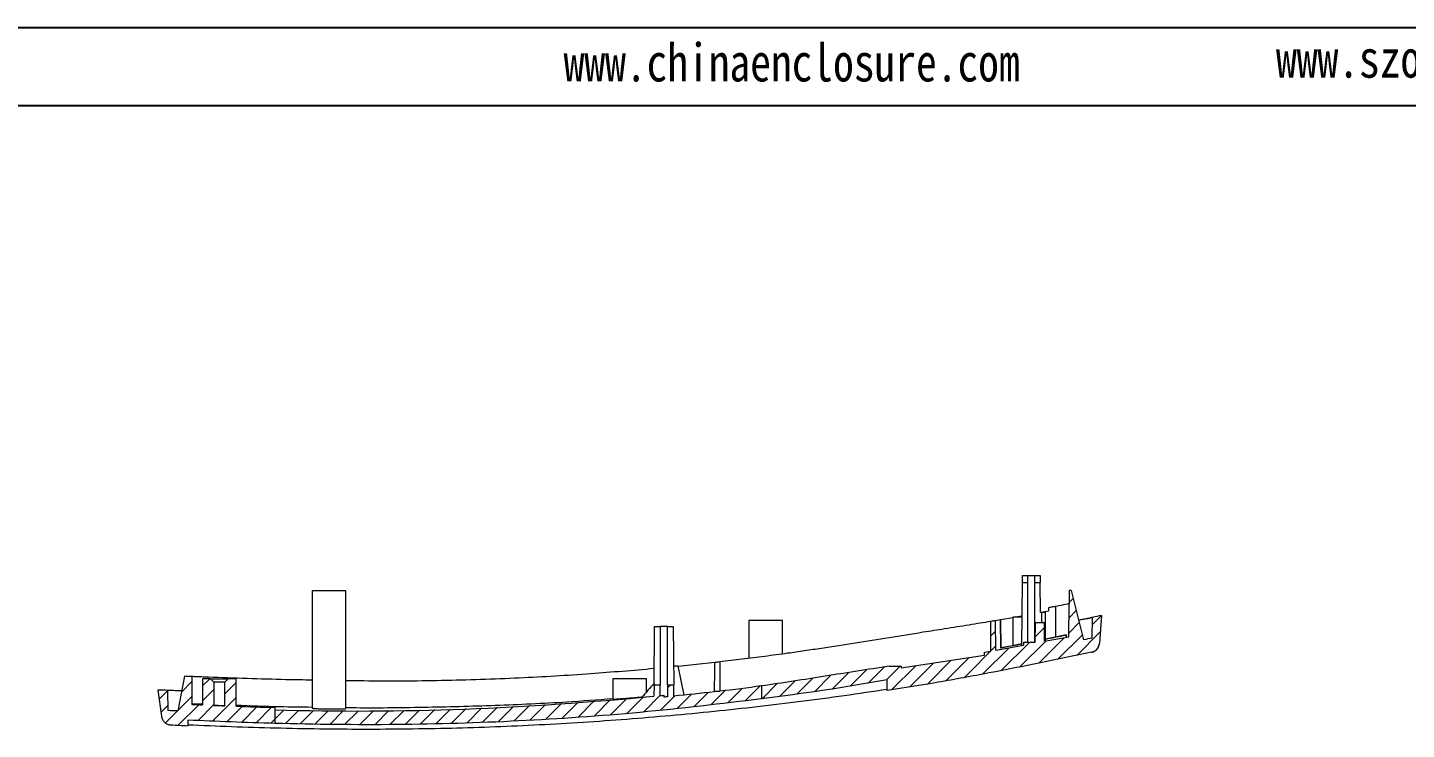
# Model space of a CAD drawing. Header units: inches. Extents: x 1474 to 3696, y 573 to 1061.
# Drawn here: x 1645.9 to 1851.4, y 956.1 to 1060.6 of the extents above; entities that cross this region are included whole.
import ezdxf

# ---------------------------------------------------------------- set-up
doc = ezdxf.new("R2010")
doc.units = ezdxf.units.IN
doc.layers.add('文字', color=81, linetype='Continuous')
doc.styles.add('宋体', font='', dxfattribs={"width": 0.8, "height": 3.5})
doc.styles.get('宋体').set_extended_font_data('SimSun')

msp = doc.modelspace()

# ---------------------------------------------------------------- hatches: boundary and pattern name
at = {"linetype": 'Continuous', "lineweight": 0}
h = msp.add_hatch(dxfattribs=at)
h.set_pattern_fill('ANSI31', color=4, scale=0.5, style=0)
edge = h.paths.add_edge_path(flags=0)
edge.add_spline(control_points=[(1774.274, 965.449), (1771.724, 965.079), (1766.349, 964.231), (1760.019, 963.211), (1756.223, 962.661), (1755.261, 962.527)], knot_values=[0.0098036, 0.0098036, 0.0098036, 0.0098036, 0.2335719, 0.4823109, 0.5666184, 0.5666184, 0.5666184, 0.5666184], weights=[1, 1, 1, 1, 1, 1], degree=3, periodic=0)
edge.add_line((1755.261, 962.527), (1755.261, 960.614))
edge.add_spline(control_points=[(1755.261, 960.614), (1759.684, 961.171), (1765.938, 962.021), (1772.153, 963.101), (1773.974, 963.443)], knot_values=[0.8127824, 0.8127824, 0.8127824, 0.8127824, 0.9381204, 0.9902027, 0.9902027, 0.9902027, 0.9902027], weights=[1, 1, 1, 1, 1], degree=3, periodic=0)
edge.add_line((1773.974, 963.443), (1774.001, 961.85))
edge.add_spline(control_points=[(1774.001, 961.85), (1774.115, 961.867), (1775.235, 962.036), (1777.334, 962.359), (1780.417, 962.857), (1785.481, 963.739), (1791.462, 964.874), (1796.431, 965.875), (1800.413, 966.695), (1803.413, 967.317), (1804.444, 967.532)], knot_values=[0.7392312, 0.7392312, 0.7392312, 0.7392312, 0.7392312, 0.7392312, 0.7427931, 0.7742487, 0.8048223, 0.8353959, 0.8965432, 0.9285627, 0.9285627, 0.9285627, 0.9285627, 0.9285627, 0.9285627], weights=[1, 1, 1, 1, 1, 1, 1, 1, 1, 1, 1], degree=5, periodic=0)
edge.add_spline(control_points=[(1804.444, 967.532), (1805.067, 967.662), (1805.59, 968.26), (1805.635, 968.896)], knot_values=[0, 0, 0, 0, 1, 1, 1, 1], weights=[1, 1, 1, 1], degree=3, periodic=0)
edge.add_line((1805.635, 968.896), (1805.924, 973.018))
edge.add_spline(control_points=[(1805.924, 973.018), (1805.483, 972.921), (1805.041, 972.824), (1804.6, 972.729)], knot_values=[0.0098035, 0.0098035, 0.0098035, 0.0098035, 0.0191944, 0.0191944, 0.0191944, 0.0191944], weights=[1, 1, 1, 1], degree=3, periodic=0)
edge.add_line((1804.6, 972.729), (1804.546, 969.65))
edge.add_spline(control_points=[(1804.546, 969.65), (1804.419, 969.623), (1803.994, 969.533), (1803.57, 969.445), (1803.273, 969.383)], knot_values=[0.0192726, 0.0192726, 0.0192726, 0.0192726, 0.0219879, 0.0283254, 0.0283254, 0.0283254, 0.0283254], weights=[1, 1, 1, 1, 1], degree=3, periodic=0)
edge.add_line((1803.273, 969.383), (1801.434, 976.76))
edge.add_line((1801.434, 976.76), (1801.114, 976.76))
edge.add_line((1801.114, 976.76), (1801.114, 974.76))
edge.add_line((1801.114, 974.76), (1801.075, 969.829))
edge.add_line((1801.075, 969.829), (1797.447, 969.172))
edge.add_line((1797.447, 969.172), (1797.424, 971.899))
edge.add_line((1797.424, 971.899), (1796.049, 971.899))
edge.add_line((1796.049, 971.899), (1796.024, 968.999))
edge.add_line((1796.024, 968.999), (1794.298, 968.999))
edge.add_line((1794.298, 968.999), (1794.295, 968.601))
edge.add_line((1794.295, 968.601), (1790.174, 967.855))
edge.add_line((1790.174, 967.855), (1790.135, 972.243))
edge.add_spline(control_points=[(1790.135, 972.243), (1789.894, 972.203), (1789.653, 972.163), (1789.412, 972.123)], knot_values=[0.0246235, 0.0246235, 0.0246235, 0.0246235, 0.0388179, 0.0388179, 0.0388179, 0.0388179], weights=[1, 1, 1, 1], degree=3, periodic=0)
edge.add_line((1789.412, 972.123), (1789.374, 967.71))
edge.add_line((1789.374, 967.71), (1788.48, 967.549))
edge.add_line((1788.48, 967.549), (1788.48, 967.099))
edge.add_line((1788.48, 967.099), (1776.074, 965.2))
edge.add_line((1776.074, 965.2), (1776.074, 965.449))
edge.add_line((1776.074, 965.449), (1774.274, 965.449))
h = msp.add_hatch(dxfattribs=at)
h.set_pattern_fill('ANSI31', color=4, scale=0.5, style=0)
edge = h.paths.add_edge_path(flags=0)
edge.add_spline(control_points=[(1682.737, 959.328), (1680.816, 959.378), (1678.894, 959.438), (1676.974, 959.507)], knot_values=[0, 0, 0, 0, 0.0057663, 0.0057663, 0.0057663, 0.0057663], weights=[1, 1, 1, 1], degree=3, periodic=0)
edge.add_line((1676.974, 959.507), (1676.974, 963.599))
edge.add_line((1676.974, 963.599), (1675.774, 963.599))
edge.add_line((1675.774, 963.599), (1675.274, 963.099))
edge.add_line((1675.274, 963.099), (1675.274, 959.572))
edge.add_spline(control_points=[(1675.274, 959.572), (1674.74, 959.593), (1674.207, 959.614), (1673.674, 959.637)], knot_values=[0.0000099, 0.0000099, 0.0000099, 0.0000099, 0.0016112, 0.0016112, 0.0016112, 0.0016112], weights=[1, 1, 1, 1], degree=3, periodic=0)
edge.add_line((1673.674, 959.637), (1673.674, 963.099))
edge.add_line((1673.674, 963.099), (1673.174, 963.599))
edge.add_line((1673.174, 963.599), (1671.974, 963.599))
edge.add_line((1671.974, 963.599), (1671.974, 959.71))
edge.add_spline(control_points=[(1671.974, 959.71), (1671.448, 959.734), (1670.922, 959.758), (1670.396, 959.783)], knot_values=[0.0107703, 0.0107703, 0.0107703, 0.0107703, 0.0123497, 0.0123497, 0.0123497, 0.0123497], weights=[1, 1, 1, 1], degree=3, periodic=0)
edge.add_line((1670.396, 959.783), (1670.36, 963.921))
edge.add_spline(control_points=[(1670.36, 963.921), (1669.993, 963.935), (1669.626, 963.95), (1669.26, 963.964)], knot_values=[0.9818999, 0.9818999, 0.9818999, 0.9818999, 0.9902102, 0.9902102, 0.9902102, 0.9902102], weights=[1, 1, 1, 1], degree=3, periodic=0)
edge.add_line((1669.26, 963.964), (1668.284, 958.798))
edge.add_spline(control_points=[(1668.284, 958.798), (1667.793, 958.818), (1667.302, 958.837), (1666.811, 958.857)], knot_values=[0.9799012, 0.9799012, 0.9799012, 0.9799012, 0.9902743, 0.9902743, 0.9902743, 0.9902743], weights=[1, 1, 1, 1], degree=3, periodic=0)
edge.add_line((1666.811, 958.857), (1666.758, 961.862))
edge.add_spline(control_points=[(1666.758, 961.862), (1666.28, 961.882), (1665.802, 961.901), (1665.324, 961.921)], knot_values=[0.9802449, 0.9802449, 0.9802449, 0.9802449, 0.9901972, 0.9901972, 0.9901972, 0.9901972], weights=[1, 1, 1, 1], degree=3, periodic=0)
edge.add_line((1665.324, 961.921), (1665.835, 958.038))
edge.add_spline(control_points=[(1665.835, 958.038), (1665.857, 957.871), (1665.908, 957.706), (1665.984, 957.556), (1666.06, 957.406), (1666.162, 957.267), (1666.284, 957.15), (1666.405, 957.034), (1666.548, 956.937), (1666.701, 956.867), (1666.853, 956.798), (1667.02, 956.754), (1667.188, 956.738), (1667.206, 956.737), (1667.225, 956.735), (1667.244, 956.734)], knot_values=[0, 0, 0, 0, 0.0005042, 0.0005042, 0.0005042, 0.0010085, 0.0010085, 0.0010085, 0.0015125, 0.0015125, 0.0015125, 0.0020163, 0.0020163, 0.0020163, 0.0020722, 0.0020722, 0.0020722, 0.0020722], weights=[1, 1, 1, 1, 1, 1, 1, 1, 1, 1, 1, 1, 1, 1, 1, 1], degree=3, periodic=0)
edge.add_spline(control_points=[(1667.244, 956.734), (1668.082, 956.691), (1668.921, 956.648), (1669.759, 956.608)], knot_values=[0.0009036, 0.0009036, 0.0009036, 0.0009036, 0.0034215, 0.0034215, 0.0034215, 0.0034215], weights=[1, 1, 1, 1], degree=3, periodic=0)
edge.add_line((1669.759, 956.608), (1669.774, 957.439))
edge.add_spline(control_points=[(1669.774, 957.439), (1670.883, 957.385), (1675.203, 957.187), (1679.525, 957.037), (1682.737, 956.951)], knot_values=[0.0098042, 0.0098042, 0.0098042, 0.0098042, 0.0410414, 0.1314068, 0.1314068, 0.1314068, 0.1314068], weights=[1, 1, 1, 1, 1], degree=3, periodic=0)
edge.add_line((1682.737, 956.951), (1682.737, 959.328))
h = msp.add_hatch(dxfattribs=at)
h.set_pattern_fill('ANSI31', color=4, scale=0.5, style=0)
edge = h.paths.add_edge_path(flags=0)
edge.add_spline(control_points=[(1755.261, 962.527), (1754.318, 962.395), (1752.258, 962.118), (1750.193, 961.866), (1749.074, 961.736)], knot_values=[0.5666184, 0.5666184, 0.5666184, 0.5666184, 0.6492922, 0.7471891, 0.7471891, 0.7471891, 0.7471891], weights=[1, 1, 1, 1, 1], degree=3, periodic=0)
edge.add_line((1749.074, 961.736), (1748.274, 961.736))
edge.add_line((1748.274, 961.736), (1748.274, 961.644))
edge.add_spline(control_points=[(1748.274, 961.644), (1746.989, 961.498), (1744.97, 961.281), (1742.949, 961.079), (1742.214, 961.007)], knot_values=[0.7704977, 0.7704977, 0.7704977, 0.7704977, 0.8827625, 0.9468483, 0.9468483, 0.9468483, 0.9468483], weights=[1, 1, 1, 1, 1], degree=3, periodic=0)
edge.add_line((1742.214, 961.007), (1742.2, 962.699))
edge.add_line((1742.2, 962.699), (1741.274, 962.699))
edge.add_line((1741.274, 962.699), (1741.274, 960.915))
edge.add_spline(control_points=[(1741.274, 960.915), (1741.09, 960.898), (1740.907, 960.88), (1740.724, 960.863)], knot_values=[0.9742039, 0.9742039, 0.9742039, 0.9742039, 0.9901963, 0.9901963, 0.9901963, 0.9901963], weights=[1, 1, 1, 1], degree=3, periodic=0)
edge.add_line((1740.724, 960.863), (1740.724, 961.131))
edge.add_spline(control_points=[(1740.724, 961.131), (1740.54, 961.114), (1740.357, 961.096), (1740.173, 961.079)], knot_values=[0.000007, 0.000007, 0.000007, 0.000007, 0.0005594, 0.0005594, 0.0005594, 0.0005594], weights=[1, 1, 1, 1], degree=3, periodic=0)
edge.add_line((1740.173, 961.079), (1740.174, 962.699))
edge.add_line((1740.174, 962.699), (1739.248, 962.699))
edge.add_line((1739.248, 962.699), (1739.233, 960.993))
edge.add_spline(control_points=[(1739.233, 960.993), (1720.467, 959.274), (1701.575, 958.467), (1682.737, 958.955)], knot_values=[0.0161141, 0.0161141, 0.0161141, 0.0161141, 0.0727331, 0.0727331, 0.0727331, 0.0727331], weights=[1, 1, 1, 1], degree=3, periodic=0)
edge.add_line((1682.737, 958.955), (1682.737, 956.951))
edge.add_spline(control_points=[(1682.737, 956.951), (1683.564, 956.929), (1689.949, 956.771), (1702.291, 956.665), (1718.846, 957.207), (1736.116, 958.363), (1747.933, 959.698), (1754.726, 960.546), (1755.261, 960.614)], knot_values=[0.1314068, 0.1314068, 0.1314068, 0.1314068, 0.1546659, 0.3109944, 0.478421, 0.6203272, 0.7976101, 0.8127824, 0.8127824, 0.8127824, 0.8127824], weights=[1, 1, 1, 1, 1, 1, 1, 1, 1], degree=3, periodic=0)
edge.add_line((1755.261, 960.614), (1755.261, 962.527))

# ---------------------------------------------------------------- linework, layer by layer
for p, q in [((1473.932, 1060.556), (2163.536, 1060.556)), ((1491.776, 1048.946), (2151.927, 1048.946))]:
    msp.add_line(p, q)
at = {"color": 7, "linetype": 'Continuous', "lineweight": 15}
for p, q in [((1794.165, 977.949), (1794.174, 978.949)), ((1794.174, 978.949), (1794.924, 978.949)), ((1794.924, 978.949), (1794.924, 977.949)), ((1794.924, 978.949), (1796.024, 978.949)), ((1796.024, 978.949), (1796.774, 978.949)), ((1796.024, 977.949), (1796.024, 978.949)), ((1796.774, 978.949), (1796.782, 977.949)), ((1688.324, 976.701), (1688.324, 959.216)), ((1693.324, 959.164), (1693.324, 976.701)), ((1794.083, 968.563), (1794.165, 977.949)), ((1794.165, 977.949), (1794.924, 977.949)), ((1794.924, 977.949), (1794.924, 968.999)), ((1796.024, 969), (1796.024, 977.949)), ((1796.024, 977.949), (1796.782, 977.949)), ((1796.822, 973.449), (1796.782, 977.949)), ((1801.114, 976.76), (1801.114, 974.76)), ((1801.434, 976.76), (1801.114, 976.76)), ((1801.434, 976.76), (1803.273, 969.383)), ((1798.024, 974.154), (1798.024, 973.645)), ((1801.075, 969.829), (1801.118, 974.76)), ((1753.374, 972.251), (1753.374, 966.624)), ((1758.374, 967.284), (1758.374, 972.251)), ((1789.412, 972.123), (1789.374, 967.71)), ((1790.887, 972.37), (1790.135, 972.243)), ((1790.174, 967.855), (1790.135, 972.243)), ((1792.724, 972.686), (1790.879, 972.383)), ((1790.924, 968.175), (1790.887, 972.37)), ((1790.887, 972.37), (1790.924, 968.192)), ((1790.887, 972.37), (1790.887, 972.37)), ((1792.724, 972.749), (1792.724, 968.561)), ((1794.121, 972.929), (1793.094, 972.749)), ((1797, 973.449), (1796.822, 973.449)), ((1798.024, 973.645), (1796.979, 973.449)), ((1797.611, 969.201), (1797.574, 973.45)), ((1804.546, 969.65), (1804.6, 972.729)), ((1805.924, 973.018), (1805.635, 968.896)), ((1739.248, 962.699), (1739.324, 971.399)), ((1739.324, 971.399), (1740.174, 971.399)), ((1740.174, 971.399), (1740.174, 962.699)), ((1741.274, 971.399), (1740.174, 971.399)), ((1741.274, 971.399), (1742.124, 971.399)), ((1741.274, 962.699), (1741.274, 971.399)), ((1742.124, 971.399), (1742.2, 962.699)), ((1796.049, 971.899), (1796.024, 968.999)), ((1797.424, 971.899), (1796.049, 971.899)), ((1797.424, 971.899), (1797.424, 971.9)), ((1797.447, 969.172), (1797.424, 971.899)), ((1800.709, 970.116), (1797.608, 969.501)), ((1800.707, 969.762), (1800.709, 970.116)), ((1790.174, 967.855), (1794.295, 968.601)), ((1790.923, 968.242), (1792.724, 968.57)), ((1794.085, 968.802), (1790.924, 968.175)), ((1790.924, 968.175), (1790.924, 968.192)), ((1794.298, 968.999), (1794.295, 968.601)), ((1796.024, 969), (1794.298, 968.999)), ((1796.024, 968.999), (1794.298, 968.999)), ((1797.447, 969.172), (1801.075, 969.829)), ((1805.6, 968.674), (1805.609, 968.762)), ((1748.312, 966.011), (1742.835, 965.441)), ((1776.074, 965.2), (1788.48, 967.099)), ((1788.48, 967.549), (1789.374, 967.71)), ((1788.48, 967.099), (1788.48, 967.549)), ((1804.444, 967.554), (1804.444, 967.532)), ((1669.26, 963.964), (1668.284, 958.798)), ((1670.36, 963.921), (1670.396, 959.783)), ((1672.81, 963.599), (1672.81, 963.829)), ((1742.175, 965.499), (1742.824, 965.499)), ((1742.824, 965.499), (1743.672, 961.152)), ((1774.274, 965.449), (1776.074, 965.449)), ((1776.074, 965.449), (1776.074, 965.2)), ((1665.324, 961.921), (1665.835, 958.038)), ((1666.758, 961.862), (1666.811, 958.857)), ((1671.974, 963.599), (1671.974, 959.71)), ((1673.174, 963.599), (1671.974, 963.599)), ((1673.174, 963.599), (1673.674, 963.099)), ((1673.674, 963.099), (1673.674, 959.637)), ((1675.274, 963.099), (1673.674, 963.099)), ((1675.274, 963.099), (1675.774, 963.599)), ((1675.274, 959.572), (1675.274, 963.099)), ((1676.974, 963.599), (1675.774, 963.599)), ((1676.974, 959.507), (1676.974, 963.599)), ((1733.123, 963.601), (1733.123, 960.551)), ((1738.123, 961.62), (1738.123, 963.601)), ((1739.248, 962.699), (1739.233, 960.993)), ((1739.248, 962.699), (1740.174, 962.699)), ((1740.174, 961.079), (1740.174, 962.699)), ((1741.274, 962.699), (1741.274, 960.915)), ((1741.274, 962.699), (1742.2, 962.699)), ((1742.214, 961.007), (1742.2, 962.699)), ((1748.274, 961.736), (1748.274, 961.644)), ((1748.274, 961.736), (1749.074, 961.736)), ((1755.261, 962.527), (1755.261, 960.614)), ((1774.001, 961.85), (1773.974, 963.443)), ((1737.451, 960.849), (1739.233, 961.008)), ((1740.174, 961.095), (1740.724, 961.146)), ((1740.724, 961.131), (1740.724, 960.863)), ((1682.737, 958.955), (1682.737, 956.951)), ((1669.774, 957.439), (1669.759, 956.608))]:
    msp.add_line(p, q, dxfattribs=at)
at = {"color": 8, "linetype": 'Continuous', "lineweight": 15}
msp.add_line((1797, 973.449), (1797, 971.899), dxfattribs=at)
at = {"color": 7, "linetype": 'Continuous', "lineweight": 15, "flags": 128}
msp.add_lwpolyline([(1799.143, 969.818), (1799.148, 972.094), (1799.154, 974.371)], dxfattribs=at)
at = {"color": 8, "linetype": 'Continuous', "lineweight": 15, "flags": 128}
msp.add_lwpolyline([(1805.598, 968.717), (1805.605, 968.747), (1805.609, 968.763)], dxfattribs=at)
at = {"color": 7, "linetype": 'Continuous', "lineweight": 15}
for points, knots in [([(1693.324, 976.699), (1693.324, 976.699), (1693.259, 976.699), (1693.008, 976.699), (1692.823, 976.699), (1692.36, 976.699), (1692.083, 976.699), (1691.478, 976.699), (1691.151, 976.699), (1690.496, 976.699), (1690.169, 976.699), (1689.565, 976.699), (1689.287, 976.699), (1688.824, 976.699), (1688.639, 976.699), (1688.389, 976.699), (1688.324, 976.699), (1688.324, 976.699)], [0, 0, 0, 0, 0.125, 0.125, 0.25, 0.25, 0.375, 0.375, 0.5, 0.5, 0.625, 0.625, 0.75, 0.75, 0.875, 0.875, 1, 1, 1, 1]), ([(1799.154, 974.371), (1798.967, 974.335), (1798.59, 974.262), (1798.213, 974.19), (1798.024, 974.154)], [0, 0, 0, 0, 0.496456, 1, 1, 1, 1]), ([(1801.118, 974.761), (1801.118, 974.761), (1801.072, 974.751), (1800.886, 974.714), (1800.75, 974.686), (1800.225, 974.581), (1799.725, 974.482), (1799.154, 974.371)], [0, 0, 0, 0, 0.25, 0.25, 0.5, 0.5, 1, 1, 1, 1]), ([(1789.412, 972.123), (1788.9, 972.038), (1787.829, 971.861), (1786.15, 971.589), (1784.377, 971.305), (1782.088, 970.943), (1778.728, 970.413), (1774.293, 969.708), (1769.255, 968.896), (1765.052, 968.239), (1761.686, 967.74), (1758.867, 967.339), (1755.765, 966.919), (1752.39, 966.487), (1750.15, 966.224), (1749.036, 966.093)], [0, 0, 0, 0, 0.0381073, 0.079774, 0.1250004, 0.1700683, 0.2500019, 0.375003, 0.5000057, 0.625006, 0.6875768, 0.7500034, 0.8342401, 0.9175705, 1, 1, 1, 1]), ([(1758.374, 972.249), (1758.374, 972.249), (1758.309, 972.249), (1758.058, 972.249), (1757.873, 972.249), (1757.41, 972.249), (1757.133, 972.249), (1756.528, 972.249), (1756.201, 972.249), (1755.546, 972.249), (1755.219, 972.249), (1754.615, 972.249), (1754.337, 972.249), (1753.874, 972.249), (1753.689, 972.249), (1753.439, 972.249), (1753.374, 972.249), (1753.374, 972.249)], [0, 0, 0, 0, 0.125, 0.125, 0.25, 0.25, 0.375, 0.375, 0.5, 0.5, 0.625, 0.625, 0.75, 0.75, 0.875, 0.875, 1, 1, 1, 1]), ([(1794.119, 972.749), (1794.096, 972.749), (1794.007, 972.749), (1793.818, 972.749), (1793.573, 972.749), (1793.329, 972.749), (1793.108, 972.749), (1792.924, 972.749), (1792.795, 972.749), (1792.727, 972.749), (1792.731, 972.749), (1792.732, 972.749)], [0, 0, 0, 0, 0.0462016, 0.1725483, 0.298895, 0.4252417, 0.5515884, 0.6779351, 0.8042818, 0.9306285, 1, 1, 1, 1]), ([(1797.574, 973.449), (1797.574, 973.449), (1797.512, 973.449), (1797.299, 973.449), (1797.15, 973.449), (1797, 973.449)], [0, 0, 0, 0, 0.5, 0.5, 1, 1, 1, 1]), ([(1804.6, 972.729), (1804.584, 972.726), (1804.553, 972.719), (1804.317, 972.669), (1803.956, 972.591), (1803.474, 972.49), (1802.998, 972.39), (1802.657, 972.32), (1802.546, 972.297)], [0, 0, 0, 0, 0.1884106, 0.3768237, 0.5554862, 0.7341409, 0.9137515, 1, 1, 1, 1]), ([(1803.695, 972.536), (1803.903, 972.58), (1804.235, 972.651), (1804.5, 972.708), (1804.599, 972.729)], [0, 0, 0, 0, 0.6257841, 1, 1, 1, 1]), ([(1799.143, 969.818), (1799.474, 969.882), (1799.777, 969.941), (1800.314, 970.043), (1800.536, 970.085), (1800.709, 970.116)], [0, 0, 0, 0, 0.5, 0.5, 1, 1, 1, 1]), ([(1792.73, 968.561), (1792.73, 968.56), (1792.729, 968.557), (1792.789, 968.565), (1792.9, 968.584), (1793.055, 968.611), (1793.248, 968.647), (1793.461, 968.688), (1793.689, 968.731), (1793.902, 968.774), (1794.027, 968.8), (1794.085, 968.812)], [0, 0, 0, 0, 0.0752913, 0.1897226, 0.30397, 0.4247868, 0.5333634, 0.6596452, 0.7771252, 0.8947104, 1, 1, 1, 1]), ([(1797.608, 969.515), (1797.733, 969.54), (1798.245, 969.64), (1798.756, 969.741), (1799.143, 969.818)], [0, 0, 0, 0, 0.2444874, 1, 1, 1, 1]), ([(1804.429, 967.534), (1804.544, 967.565), (1804.78, 967.628), (1805.095, 967.832), (1805.364, 968.104), (1805.476, 968.333), (1805.531, 968.447)], [0, 0, 0, 0, 0.2386226, 0.4897389, 0.7462268, 1, 1, 1, 1]), ([(1804.444, 967.532), (1804.483, 967.541), (1804.559, 967.558), (1804.672, 967.596), (1804.78, 967.643), (1804.887, 967.698), (1804.99, 967.763), (1805.123, 967.863), (1805.274, 968.009), (1805.398, 968.178), (1805.479, 968.323), (1805.546, 968.47), (1805.608, 968.66), (1805.626, 968.817), (1805.635, 968.896)], [0, 0, 0, 0, 0.06110582, 0.12179914, 0.18245905, 0.24346525, 0.30711006, 0.37101731, 0.50022678, 0.62941774, 0.69303554, 0.75691567, 0.87826058, 1, 1, 1, 1]), ([(1748.274, 961.736), (1748.274, 961.737), (1748.274, 961.738), (1748.275, 961.752), (1748.275, 961.774), (1748.275, 961.805), (1748.275, 961.845), (1748.276, 961.894), (1748.276, 961.952), (1748.277, 962.089), (1748.28, 962.364), (1748.284, 962.876), (1748.29, 963.517), (1748.295, 964.146), (1748.3, 964.69), (1748.304, 965.111), (1748.308, 965.55), (1748.31, 965.857), (1748.312, 966.011)], [0, 0, 0, 0, 0.0307262, 0.0613425, 0.0918867, 0.1223968, 0.1529108, 0.1834669, 0.2141029, 0.2448566, 0.3724039, 0.5000147, 0.6275632, 0.7551753, 0.8164982, 0.8775407, 0.9386067, 1, 1, 1, 1]), ([(1749.036, 966.093), (1749.036, 966.014), (1749.038, 965.857), (1749.04, 965.627), (1749.042, 965.402), (1749.044, 965.181), (1749.045, 964.965), (1749.047, 964.754), (1749.049, 964.547), (1749.053, 964.134), (1749.058, 963.555), (1749.063, 962.9), (1749.068, 962.377), (1749.071, 962.066), (1749.072, 961.893), (1749.073, 961.803), (1749.073, 961.746), (1749.074, 961.739), (1749.074, 961.736)], [0, 0, 0, 0, 0.030735, 0.0613524, 0.0918905, 0.122388, 0.1528837, 0.1834164, 0.2140249, 0.2447474, 0.3723547, 0.5000234, 0.6276293, 0.7552968, 0.8165933, 0.8776025, 0.9386347, 1, 1, 1, 1]), ([(1804.444, 967.532), (1799.363, 966.476), (1794.285, 965.428), (1786.665, 963.973), (1784.124, 963.507), (1779.052, 962.634), (1776.524, 962.228), (1774.001, 961.85)], [0, 0, 0, 0, 0.5, 0.5, 0.75, 0.75, 1, 1, 1, 1]), ([(1672.81, 963.829), (1672.465, 963.841), (1672.141, 963.854), (1671.539, 963.876), (1671.274, 963.886), (1670.94, 963.899), (1670.841, 963.903), (1670.67, 963.909), (1670.596, 963.912), (1670.419, 963.919), (1670.36, 963.921), (1670.36, 963.921)], [0, 0, 0, 0, 0.25, 0.25, 0.5, 0.5, 0.625, 0.625, 0.75, 0.75, 1, 1, 1, 1]), ([(1688.324, 963.393), (1687.016, 963.413), (1681.843, 963.491), (1676.673, 963.684), (1672.81, 963.829)], [0, 0, 0, 0, 0.2527306, 1, 1, 1, 1]), ([(1739.269, 965.099), (1736.124, 964.829), (1729.44, 964.256), (1718.881, 963.638), (1707.602, 963.268), (1698.976, 963.204), (1694.217, 963.292), (1693.324, 963.308)], [0, 0, 0, 0, 0.20622299, 0.43827216, 0.68997967, 0.94181535, 1, 1, 1, 1]), ([(1774.274, 965.449), (1771.101, 964.989), (1767.936, 964.479), (1761.604, 963.469), (1758.437, 962.97), (1755.261, 962.527)], [0, 0, 0, 0, 0.5, 0.5, 1, 1, 1, 1]), ([(1668.847, 961.778), (1668.73, 961.783), (1668.378, 961.797), (1667.892, 961.816), (1667.4, 961.836), (1667.045, 961.85), (1666.805, 961.86), (1666.774, 961.861), (1666.758, 961.862)], [0, 0, 0, 0, 0.0890783, 0.2689973, 0.4489407, 0.6274972, 0.8060588, 1, 1, 1, 1]), ([(1773.998, 962.017), (1769.729, 961.35), (1765.445, 960.744), (1756.842, 959.649), (1752.525, 959.158), (1743.872, 958.276), (1739.536, 957.886), (1730.851, 957.217), (1726.501, 956.937), (1717.79, 956.489), (1713.428, 956.321), (1704.698, 956.104), (1700.329, 956.054), (1691.592, 956.064), (1687.223, 956.124), (1678.488, 956.345), (1674.123, 956.506), (1669.761, 956.709)], [0, 0, 0, 0, 0.125, 0.125, 0.25, 0.25, 0.375, 0.375, 0.5, 0.5, 0.625, 0.625, 0.75, 0.75, 0.875, 0.875, 1, 1, 1, 1]), ([(1673.174, 963.599), (1673.174, 963.599), (1673.176, 963.599), (1673.187, 963.599), (1673.205, 963.599), (1673.231, 963.599), (1673.282, 963.599), (1673.379, 963.599), (1673.548, 963.599), (1673.755, 963.599), (1674.058, 963.599), (1674.474, 963.599), (1674.889, 963.599), (1675.192, 963.599), (1675.399, 963.599), (1675.568, 963.599), (1675.687, 963.599), (1675.76, 963.599), (1675.769, 963.599), (1675.774, 963.599)], [0, 0, 0, 0, 0.0242115, 0.0482063, 0.0721211, 0.0960941, 0.1202624, 0.1852558, 0.2503807, 0.3153742, 0.3804991, 0.5000734, 0.6196477, 0.6846411, 0.749766, 0.8147594, 0.8798844, 0.939844, 1, 1, 1, 1]), ([(1738.123, 963.599), (1738.123, 963.599), (1738.057, 963.599), (1737.807, 963.599), (1737.622, 963.599), (1737.159, 963.599), (1736.882, 963.599), (1736.277, 963.599), (1735.95, 963.599), (1735.295, 963.599), (1734.968, 963.599), (1734.363, 963.599), (1734.086, 963.599), (1733.623, 963.599), (1733.438, 963.599), (1733.188, 963.599), (1733.123, 963.599), (1733.123, 963.599)], [0, 0, 0, 0, 0.125, 0.125, 0.25, 0.25, 0.375, 0.375, 0.5, 0.5, 0.625, 0.625, 0.75, 0.75, 0.875, 0.875, 1, 1, 1, 1]), ([(1670.396, 959.809), (1670.428, 959.82), (1670.491, 959.842), (1671.012, 959.851), (1671.534, 959.85), (1671.91, 959.839), (1671.974, 959.837)], [0, 0, 0, 0, 0.3122609, 0.6245341, 0.9364902, 1, 1, 1, 1]), ([(1673.674, 959.637), (1673.674, 959.638), (1673.676, 959.639), (1673.688, 959.642), (1673.707, 959.644), (1673.742, 959.646), (1673.804, 959.647), (1673.937, 959.648), (1674.16, 959.644), (1674.474, 959.634), (1674.788, 959.619), (1675.01, 959.604), (1675.143, 959.593), (1675.217, 959.585), (1675.265, 959.578), (1675.271, 959.574), (1675.274, 959.572)], [0, 0, 0, 0, 0.0315479, 0.0627533, 0.0939225, 0.125363, 0.1880931, 0.250621, 0.3752889, 0.49996, 0.6246094, 0.7492106, 0.8118578, 0.8744149, 0.93728, 1, 1, 1, 1]), ([(1676.974, 959.674), (1679.146, 959.59), (1682.928, 959.443), (1686.713, 959.404), (1688.324, 959.387)], [0, 0, 0, 0, 0.5743855, 1, 1, 1, 1]), ([(1682.737, 958.955), (1692.176, 958.71), (1701.604, 958.731), (1720.434, 959.439), (1729.837, 960.132), (1739.232, 960.993)], [0, 0, 0, 0, 0.5, 0.5, 1, 1, 1, 1]), ([(1755.261, 960.614), (1749.25, 959.856), (1743.231, 959.158), (1731.169, 958.03), (1725.124, 957.614), (1713.023, 957.011), (1706.966, 956.824), (1694.851, 956.714), (1688.793, 956.789), (1682.737, 956.951)], [0, 0, 0, 0, 0.25, 0.25, 0.5, 0.5, 0.75, 0.75, 1, 1, 1, 1]), ([(1693.324, 959.316), (1693.613, 959.311), (1697.471, 959.253), (1704.899, 959.342), (1715.593, 959.615), (1725.005, 960.046), (1730.838, 960.477), (1733.123, 960.645)], [0, 0, 0, 0, 0.02179712, 0.29029602, 0.55877759, 0.82715548, 1, 1, 1, 1]), ([(1733.123, 960.559), (1733.159, 960.558), (1733.234, 960.557), (1733.792, 960.592), (1734.45, 960.642), (1735.071, 960.69), (1735.759, 960.745), (1736.595, 960.817), (1737.224, 960.874), (1737.46, 960.896), (1737.495, 960.899)], [0, 0, 0, 0, 0.1598748, 0.3236093, 0.4681835, 0.5538967, 0.6483703, 0.8102195, 0.9719936, 1, 1, 1, 1]), ([(1665.835, 958.038), (1665.858, 957.864), (1665.91, 957.699), (1666.07, 957.388), (1666.176, 957.25), (1666.432, 957.013), (1666.579, 956.918), (1666.9, 956.783), (1667.069, 956.744), (1667.244, 956.734)], [0, 0, 0, 0, 0.25, 0.25, 0.5, 0.5, 0.75, 0.75, 1, 1, 1, 1]), ([(1688.324, 959.216), (1688.324, 959.215), (1688.326, 959.21), (1688.346, 959.203), (1688.399, 959.192), (1688.524, 959.177), (1688.741, 959.16), (1689.102, 959.141), (1689.584, 959.123), (1690.199, 959.107), (1690.941, 959.096), (1691.8, 959.094), (1692.425, 959.103), (1692.756, 959.112), (1692.907, 959.118), (1693.044, 959.125), (1693.16, 959.133), (1693.251, 959.143), (1693.312, 959.153), (1693.32, 959.16), (1693.324, 959.164)], [0, 0, 0, 0, 0.0162692, 0.0425618, 0.0788715, 0.1251893, 0.1947017, 0.2502945, 0.339517, 0.4228395, 0.5002596, 0.6233145, 0.74924, 0.7795975, 0.8117768, 0.845778, 0.881601, 0.9192458, 0.9587122, 1, 1, 1, 1])]:
    msp.add_open_spline(points, degree=3, knots=knots, dxfattribs=at)
for points in [[(1790.135, 972.243), (1789.894, 972.203), (1789.653, 972.163), (1789.412, 972.123)], [(1805.924, 973.018), (1805.483, 972.921), (1805.041, 972.824), (1804.6, 972.729)], [(1804.546, 969.65), (1804.122, 969.56), (1803.697, 969.471), (1803.273, 969.383)], [(1749.036, 966.093), (1748.794, 966.065), (1748.553, 966.038), (1748.312, 966.011)], [(1670.36, 963.921), (1669.993, 963.935), (1669.626, 963.95), (1669.26, 963.964)], [(1666.758, 961.862), (1666.28, 961.882), (1665.802, 961.901), (1665.324, 961.921)], [(1739.25, 962.914), (1738.65, 962.225), (1738.051, 961.537), (1737.451, 960.849)], [(1748.274, 961.644), (1746.256, 961.415), (1744.236, 961.205), (1742.214, 961.007)], [(1755.261, 962.527), (1753.202, 962.239), (1751.139, 961.976), (1749.074, 961.736)], [(1773.974, 963.443), (1767.772, 962.278), (1761.522, 961.403), (1755.261, 960.614)], [(1670.396, 959.783), (1670.922, 959.758), (1671.448, 959.734), (1671.974, 959.71)], [(1673.674, 959.637), (1674.207, 959.614), (1674.74, 959.593), (1675.274, 959.572)], [(1740.173, 961.079), (1740.357, 961.096), (1740.54, 961.114), (1740.723, 961.131)], [(1741.274, 960.915), (1741.09, 960.898), (1740.907, 960.88), (1740.724, 960.863)], [(1668.284, 958.798), (1667.793, 958.818), (1667.302, 958.837), (1666.811, 958.857)], [(1676.974, 959.507), (1678.894, 959.438), (1680.816, 959.378), (1682.737, 959.328)], [(1682.737, 959.328), (1682.737, 959.139), (1682.737, 959.015), (1682.737, 958.955)], [(1667.244, 956.734), (1668.082, 956.691), (1668.921, 956.648), (1669.759, 956.608)], [(1682.737, 956.951), (1678.414, 957.066), (1674.093, 957.229), (1669.774, 957.439)]]:
    msp.add_open_spline(points, degree=3, dxfattribs=at)

# ---------------------------------------------------------------- texts
at = {"layer": '文字', "color": 0, "char_height": 5.67576, "width": 99.71763, "attachment_point": 1, "style": '宋体'}
for s, insert in [('www.chinaenclosure.com', (1725.782, 1058.216)), ('www.szomk.en.alibaba.com', (1831.943, 1058.778))]:
    msp.add_mtext(s, dxfattribs=dict(at, insert=insert))

doc.saveas('drawing.dxf')
